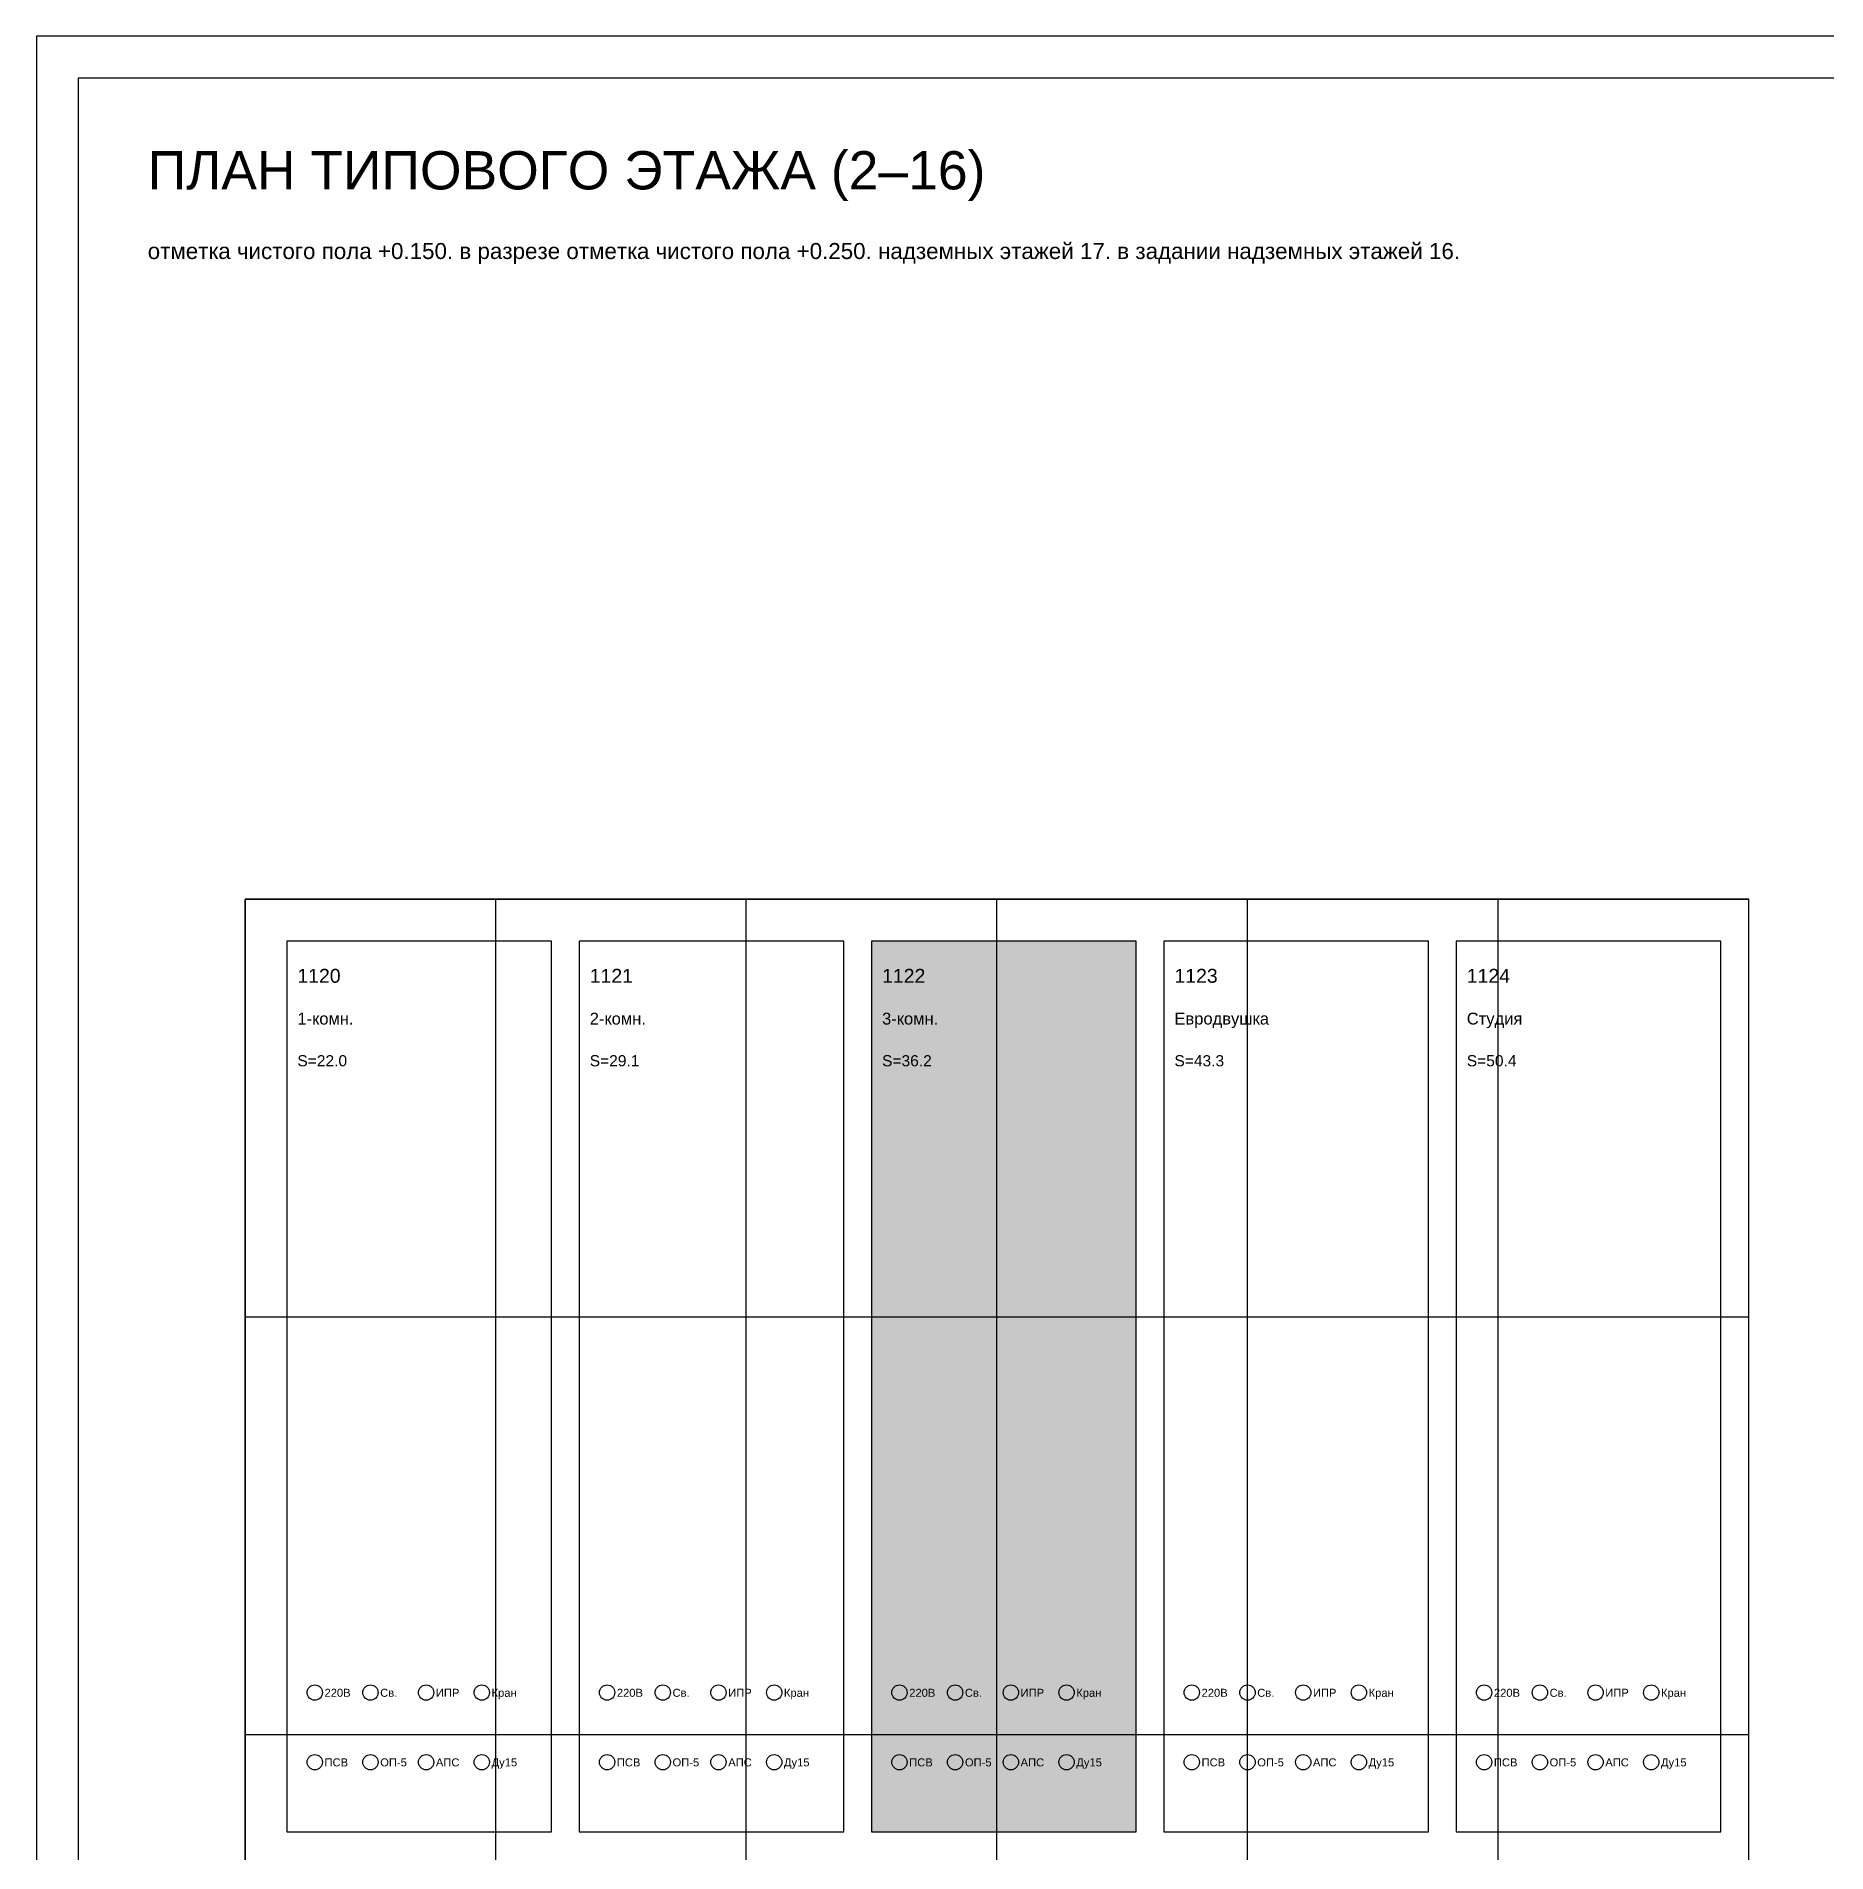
# Model space of a CAD drawing. Header units: millimetres. Extents: x 0 to 7008, y 0 to 594.
# Drawn here: x 881 to 1138.2, y 333 to 594 of the extents above; entities that cross this region are included whole.
import ezdxf

# ---------------------------------------------------------------- set-up
doc = ezdxf.new("R2010")
doc.units = ezdxf.units.MM
for name, color, linetype in [('GRAPH', 7, 'Continuous'), ('TABLE_FILL', 8, 'Continuous'), ('TEXT', 2, 'Continuous')]:
    doc.layers.add(name, color=color, linetype=linetype)
doc.styles.get("Standard").update_dxf_attribs({"font": 'arial.ttf'})

msp = doc.modelspace()

# ---------------------------------------------------------------- hatches: boundary and pattern name
at = {"layer": 'TABLE_FILL'}
msp.add_hatch(color=7, dxfattribs=at).paths.add_polyline_path([(1001, 336), (1039, 336), (1039, 464), (1001, 464)])

# ---------------------------------------------------------------- linework, layer by layer
at = {"layer": 'GRAPH'}
for p, q in [((1716, 588), (887, 588)), ((887, 588), (887, 6)), ((911, 110), (911, 470)), ((911, 470), (1127, 470)), ((1127, 470), (911, 470)), ((911, 470), (911, 110)), ((947, 110), (947, 470)), ((983, 110), (983, 470)), ((1019, 110), (1019, 470)), ((1055, 110), (1055, 470)), ((1091, 110), (1091, 470)), ((1127, 110), (1127, 470)), ((1127, 110), (1127, 470)), ((955, 464), (917, 464)), ((917, 464), (917, 336)), ((955, 336), (955, 464)), ((997, 464), (959, 464)), ((959, 464), (959, 336)), ((997, 336), (997, 464)), ((1039, 464), (1001, 464)), ((1001, 464), (1001, 336)), ((1039, 336), (1039, 464)), ((1081, 464), (1043, 464)), ((1043, 464), (1043, 336)), ((1081, 336), (1081, 464)), ((1123, 464), (1085, 464)), ((1085, 464), (1085, 336)), ((1123, 336), (1123, 464)), ((911, 410), (1127, 410)), ((911, 350), (1127, 350)), ((917, 336), (955, 336)), ((959, 336), (997, 336)), ((1001, 336), (1039, 336)), ((1043, 336), (1081, 336)), ((1085, 336), (1123, 336))]:
    msp.add_line(p, q, dxfattribs=at)
msp.add_lwpolyline([(881, 0), (1722, 0), (1722, 594), (881, 594)], close=True, dxfattribs=at)
for centre in [(921, 356), (929, 356), (937, 356), (945, 356), (963, 356), (971, 356), (979, 356), (987, 356), (1005, 356), (1013, 356), (1021, 356), (1029, 356), (1047, 356), (1055, 356), (1063, 356), (1071, 356), (1089, 356), (1097, 356), (1105, 356), (1113, 356), (921, 346), (929, 346), (937, 346), (945, 346), (963, 346), (971, 346), (979, 346), (987, 346), (1005, 346), (1013, 346), (1021, 346), (1029, 346), (1047, 346), (1055, 346), (1063, 346), (1071, 346), (1089, 346), (1097, 346), (1105, 346), (1113, 346)]:
    msp.add_circle(centre, 1.1, dxfattribs=at)

# ---------------------------------------------------------------- texts
at = {"layer": 'TEXT'}
for s, height, p in [('ПЛАН ТИПОВОГО ЭТАЖА (2–16)', 5.5, (897, 572)), ('отметка чистого пола +0.150. в разрезе отметка чистого пола +0.250. надземных этажей 17. в задании надземных этажей 16.', 2.3, (897, 562)), ('1120', 2, (918.5, 458)), ('1121', 2, (960.5, 458)), ('1122', 2, (1002.5, 458)), ('1123', 2, (1044.5, 458)), ('1124', 2, (1086.5, 458)), ('1-комн.', 1.7, (918.5, 452)), ('2-комн.', 1.7, (960.5, 452)), ('3-комн.', 1.7, (1002.5, 452)), ('Евродвушка', 1.7, (1044.5, 452)), ('Студия', 1.7, (1086.5, 452)), ('S=22.0', 1.6, (918.5, 446)), ('S=29.1', 1.6, (960.5, 446)), ('S=36.2', 1.6, (1002.5, 446)), ('S=43.3', 1.6, (1044.5, 446)), ('S=50.4', 1.6, (1086.5, 446)), ('220В', 1.15, (922.4, 355.4)), ('Св.', 1.15, (930.4, 355.4)), ('ИПР', 1.15, (938.4, 355.4)), ('Кран', 1.15, (946.4, 355.4)), ('220В', 1.15, (964.4, 355.4)), ('Св.', 1.15, (972.4, 355.4)), ('ИПР', 1.15, (980.4, 355.4)), ('Кран', 1.15, (988.4, 355.4)), ('220В', 1.15, (1006.4, 355.4)), ('Св.', 1.15, (1014.4, 355.4)), ('ИПР', 1.15, (1022.4, 355.4)), ('Кран', 1.15, (1030.4, 355.4)), ('220В', 1.15, (1048.4, 355.4)), ('Св.', 1.15, (1056.4, 355.4)), ('ИПР', 1.15, (1064.4, 355.4)), ('Кран', 1.15, (1072.4, 355.4)), ('220В', 1.15, (1090.4, 355.4)), ('Св.', 1.15, (1098.4, 355.4)), ('ИПР', 1.15, (1106.4, 355.4)), ('Кран', 1.15, (1114.4, 355.4)), ('ПСВ', 1.15, (922.4, 345.4)), ('ОП-5', 1.15, (930.4, 345.4)), ('АПС', 1.15, (938.4, 345.4)), ('Ду15', 1.15, (946.4, 345.4)), ('ПСВ', 1.15, (964.4, 345.4)), ('ОП-5', 1.15, (972.4, 345.4)), ('АПС', 1.15, (980.4, 345.4)), ('Ду15', 1.15, (988.4, 345.4)), ('ПСВ', 1.15, (1006.4, 345.4)), ('ОП-5', 1.15, (1014.4, 345.4)), ('АПС', 1.15, (1022.4, 345.4)), ('Ду15', 1.15, (1030.4, 345.4)), ('ПСВ', 1.15, (1048.4, 345.4)), ('ОП-5', 1.15, (1056.4, 345.4)), ('АПС', 1.15, (1064.4, 345.4)), ('Ду15', 1.15, (1072.4, 345.4)), ('ПСВ', 1.15, (1090.4, 345.4)), ('ОП-5', 1.15, (1098.4, 345.4)), ('АПС', 1.15, (1106.4, 345.4)), ('Ду15', 1.15, (1114.4, 345.4))]:
    msp.add_text(s, height=height, dxfattribs=at).set_placement(p)

doc.saveas('drawing.dxf')
